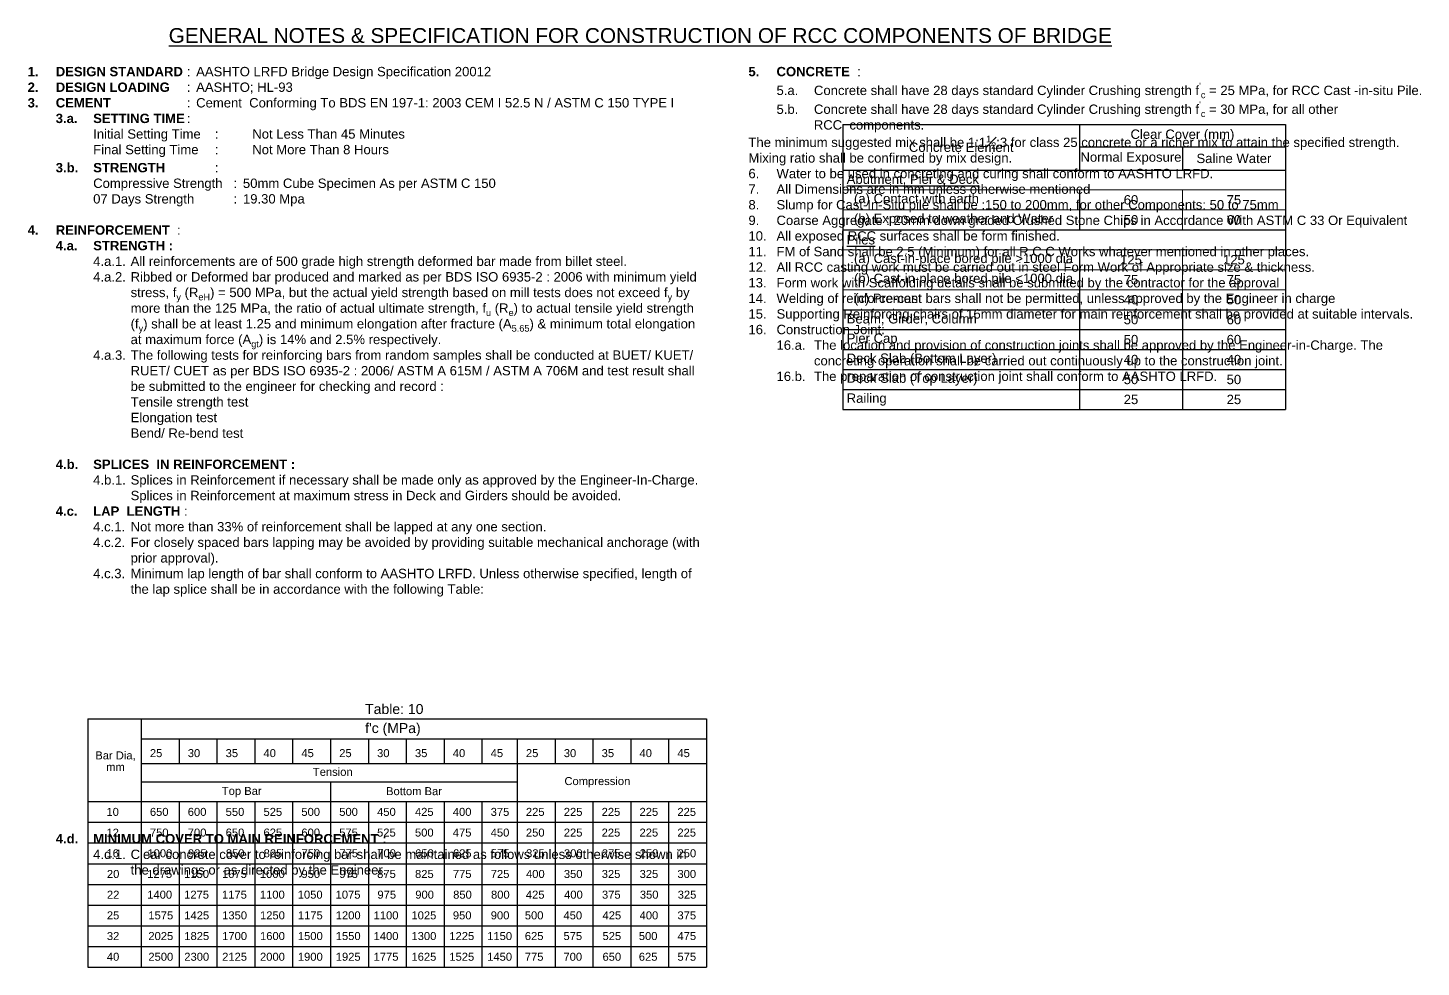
# Model space of a CAD drawing. Header units: millimetres. Extents: x 105 to 209081, y -582 to 17080.
# Drawn here: x 199703 to 209081, y 7517 to 13841 of the extents above; entities that cross this region are included whole.
import ezdxf

# ---------------------------------------------------------------- set-up
doc = ezdxf.new("R2010")
doc.units = ezdxf.units.MM
doc.layers.add('Border', color=7, linetype='Continuous', lineweight=40)
doc.layers.add('Text', color=7, linetype='Continuous')
doc.styles.add('AR', font='arial.ttf')
doc.styles.get("Standard").update_dxf_attribs({"font": 'arial.ttf'})

msp = doc.modelspace()

# ---------------------------------------------------------------- linework, layer by layer
at = {"layer": 'Border', "linetype": 'Continuous', "const_width": 3}
msp.add_lwpolyline([(206351.9, 12138), (206396.2, 12118.9)], dxfattribs=at)
at = {"layer": 'Text', "linetype": 'Continuous'}
for p, q in [((205189.3, 13190.6), (208167, 13190.6)), ((205189.3, 13190.6), (205189.3, 12883)), ((206781.4, 13190.6), (206781.4, 12883)), ((208167, 13190.6), (208167, 12883)), ((206781.4, 13040.5), (208167, 13040.5)), ((207474.2, 13040.5), (207474.2, 12883)), ((207474.2, 11943.5), (207474.2, 11540.3)), ((208167, 11943.5), (208167, 11271.5)), ((206781.4, 11809.1), (208167, 11809.1)), ((206781.4, 11674.7), (208167, 11674.7)), ((206781.4, 11540.3), (208167, 11540.3)), ((206781.4, 11405.9), (208167, 11405.9)), ((206781.4, 11271.5), (208167, 11271.5)), ((200106.8, 9187.9), (200106.8, 7517)), ((200106.8, 9187.9), (204270.9, 9187.9)), ((200465.6, 9187.9), (200465.6, 7517)), ((204270.9, 9187.9), (204270.9, 7517)), ((200465.6, 9054.6), (204270.9, 9054.6)), ((200465.6, 9054.6), (200465.6, 7517)), ((200720.5, 9054.6), (200720.5, 8887.9)), ((200975.3, 9054.6), (200975.3, 8887.9)), ((201230.2, 9054.6), (201230.2, 8887.9)), ((201485.1, 9054.6), (201485.1, 8887.9)), ((201739.9, 9054.6), (201739.9, 8887.9)), ((201994.8, 9054.6), (201994.8, 8887.9)), ((202249.7, 9054.6), (202249.7, 8887.9)), ((202504.5, 9054.6), (202504.5, 8887.9)), ((202759.4, 9054.6), (202759.4, 8887.9)), ((202996.6, 9054.6), (202996.6, 7517)), ((203251.4, 9054.6), (203251.4, 8887.9)), ((203506.3, 9054.6), (203506.3, 8887.9)), ((203761.1, 9054.6), (203761.1, 8887.9)), ((204016, 9054.6), (204016, 8887.9)), ((200465.6, 8887.9), (204270.9, 8887.9)), ((200465.6, 8765.3), (202996.6, 8765.3)), ((201739.9, 8765.3), (201739.9, 7517)), ((200106.8, 8631.7), (204270.9, 8631.7)), ((200720.5, 8631.7), (200720.5, 7517)), ((200975.3, 8631.7), (200975.3, 7517)), ((201230.2, 8631.7), (201230.2, 7517)), ((201485.1, 8631.7), (201485.1, 7517)), ((201994.8, 8631.7), (201994.8, 7517)), ((202249.7, 8631.7), (202249.7, 7517)), ((202504.5, 8631.7), (202504.5, 7517)), ((202759.4, 8631.7), (202759.4, 7517)), ((203251.4, 8631.7), (203251.4, 7517)), ((203506.3, 8631.7), (203506.3, 7517)), ((203761.1, 8631.7), (203761.1, 7517)), ((204016, 8631.7), (204016, 7517)), ((200106.8, 8492.3), (204270.9, 8492.3)), ((200106.8, 8353), (204270.9, 8353)), ((200106.8, 8213.6), (204270.9, 8213.6)), ((200106.8, 8074.3), (204270.9, 8074.3)), ((200106.8, 7935), (204270.9, 7935)), ((200106.8, 7795.6), (204270.9, 7795.6)), ((200106.8, 7656.3), (204270.9, 7656.3)), ((200106.8, 7517), (204270.9, 7517))]:
    msp.add_line(p, q, dxfattribs=at)
at = {"layer": 'Text'}
for p, q in [((205189.3, 12883), (208167, 12883)), ((205189.3, 12883), (205189.3, 11271.5)), ((208167, 12883), (208167, 11943.5)), ((206781.4, 12749.9), (206781.4, 12481.1)), ((205189.3, 12481.1), (208167, 12481.1)), ((206781.4, 12346.7), (206781.4, 11271.5)), ((205189.3, 11943.5), (208167, 11943.5)), ((205189.3, 11809.1), (206781.4, 11809.1)), ((205189.3, 11674.7), (206781.4, 11674.7)), ((205189.3, 11540.3), (206781.4, 11540.3)), ((207474.2, 11540.3), (207474.2, 11271.5)), ((205189.3, 11405.9), (206781.4, 11405.9)), ((205189.3, 11271.5), (206781.4, 11271.5))]:
    msp.add_line(p, q, dxfattribs=at)
at = {"layer": 'Text', "color": 8, "linetype": 'Continuous', "lineweight": 0}
for p, q in [((205189.3, 12749.9), (208167, 12749.9)), ((207474.2, 12749.9), (207474.2, 12481.1)), ((205189.3, 12615.5), (208167, 12615.5)), ((205189.3, 12346.7), (208167, 12346.7)), ((207474.2, 12346.7), (207474.2, 11943.5)), ((205189.3, 12212.3), (208167, 12212.3)), ((205189.3, 12077.9), (208167, 12077.9))]:
    msp.add_line(p, q, dxfattribs=at)

# ---------------------------------------------------------------- texts
at = {"layer": 'Text', "linetype": 'Continuous'}
for s, height, p in [('Table: 10', 67.33, (201973.3, 9221.1)), ("f'c (MPa)", 67.33, (201973.3, 9093)), ('25', 53.86, (200524.3, 8931)), ('30 ', 53.86, (200779.2, 8931)), ('35', 53.86, (201034.1, 8931)), ('40', 53.86, (201288.9, 8931)), ('45', 53.86, (201543.8, 8931)), ('25', 53.86, (201798.6, 8931)), ('30', 53.86, (202053.5, 8931)), ('35', 53.86, (202308.4, 8931)), ('40', 53.86, (202563.2, 8931)), ('45', 53.86, (202818.1, 8931)), ('25', 53.86, (203055.3, 8931)), ('30', 53.86, (203310.1, 8931)), ('35', 53.86, (203565, 8931)), ('40', 53.86, (203819.9, 8931)), ('45', 53.86, (204074.7, 8931)), ('10', 53.86, (200231.9, 8535.4)), ('650', 53.86, (200524.3, 8535.4)), ('600', 53.86, (200779.2, 8535.4)), ('550', 53.86, (201034.1, 8535.4)), ('525', 53.86, (201288.9, 8535.4)), ('500', 53.86, (201543.8, 8535.4)), ('500', 53.86, (201798.6, 8535.4)), ('450', 53.86, (202053.5, 8535.4)), ('425', 53.86, (202308.4, 8535.4)), ('400', 53.86, (202563.2, 8535.4)), ('375', 53.86, (202818.1, 8535.4)), ('225', 53.86, (203055.3, 8535.4)), ('225', 53.86, (203310.1, 8535.4)), ('225', 53.86, (203565, 8535.4)), ('225', 53.86, (203819.9, 8535.4)), ('225', 53.86, (204074.7, 8535.4)), ('12', 53.86, (200232.1, 8395.6)), ('750', 53.86, (200524.3, 8396.1)), ('700', 53.86, (200779.2, 8396.1)), ('650', 53.86, (201034.1, 8396.1)), ('625', 53.86, (201288.9, 8396.1)), ('600', 53.86, (201543.8, 8396.1)), ('575', 53.86, (201798.6, 8396.1)), ('525', 53.86, (202053.5, 8396.1)), ('500', 53.86, (202308.4, 8396.1)), ('475', 53.86, (202563.2, 8396.1)), ('450', 53.86, (202818.1, 8396.1)), ('250', 53.86, (203055.3, 8396.1)), ('225', 53.86, (203310.1, 8396.1)), ('225', 53.86, (203565, 8396.1)), ('225', 53.86, (203819.9, 8396.1)), ('225', 53.86, (204074.7, 8396.1)), ('16', 53.86, (200231.8, 8256.7)), ('1000', 53.86, (200507.6, 8256.7)), ('925', 53.86, (200780.3, 8256.7)), ('850', 53.86, (201035.2, 8256.7)), ('825', 53.86, (201290, 8256.7)), ('750', 53.86, (201544.9, 8256.7)), ('775', 53.86, (201799.7, 8256.7)), ('700', 53.86, (202054.6, 8256.7)), ('650', 53.86, (202309.5, 8256.7)), ('625', 53.86, (202564.3, 8256.7)), ('575', 53.86, (202819.2, 8256.7)), ('325', 53.86, (203056.4, 8256.7)), ('300', 53.86, (203311.2, 8256.7)), ('275', 53.86, (203566.1, 8256.7)), ('250', 53.86, (203821, 8256.7)), ('250', 53.86, (204075.8, 8256.7)), ('20', 53.86, (200234.9, 8117.4)), ('1275', 53.86, (200506.5, 8117.4)), ('1150', 53.86, (200754.8, 8117.4)), ('1075', 53.86, (201009.7, 8117.4)), ('1000', 53.86, (201264.6, 8117.4)), ('950', 53.86, (201544.3, 8117.4)), ('975', 53.86, (201799.1, 8117.4)), ('875', 53.86, (202054, 8117.4)), ('825', 53.86, (202308.9, 8117.4)), ('775', 53.86, (202563.7, 8117.4)), ('725', 53.86, (202818.6, 8117.4)), ('400', 53.86, (203055.8, 8117.4)), ('350', 53.86, (203310.6, 8117.4)), ('325', 53.86, (203565.5, 8117.4)), ('325', 53.86, (203820.4, 8117.4)), ('300', 53.86, (204075.2, 8117.4)), ('22', 53.86, (200235.1, 7977.6)), ('1400', 53.86, (200506.5, 7978.1)), ('1275', 53.86, (200754.8, 7978.1)), ('1175', 53.86, (201009.7, 7978.1)), ('1100', 53.86, (201264.6, 7978.1)), ('1050', 53.86, (201519.4, 7978.1)), ('1075', 53.86, (201774.3, 7978.1)), ('975', 53.86, (202055.7, 7978.1)), ('900', 53.86, (202310.5, 7978.1)), ('850', 53.86, (202565.4, 7978.1)), ('800', 53.86, (202820.3, 7978.1)), ('425', 53.86, (203054.9, 7978.1)), ('400', 53.86, (203312.3, 7978.1)), ('375', 53.86, (203567.2, 7978.1)), ('350', 53.86, (203822, 7978.1)), ('325', 53.86, (204076.9, 7978.1)), ('25', 53.86, (200234.6, 7838.7)), ('1575', 53.86, (200513.9, 7838.7)), ('1425', 53.86, (200755.8, 7838.7)), ('1350', 53.86, (201010.6, 7838.7)), ('1250', 53.86, (201265.5, 7838.7)), ('1175', 53.86, (201520.3, 7838.7)), ('1200', 53.86, (201775.2, 7838.7)), ('1100', 53.86, (202030.1, 7838.7)), ('1025', 53.86, (202284.9, 7838.7)), ('950', 53.86, (202563.7, 7838.7)), ('900', 53.86, (202818.6, 7838.7)), ('500', 53.86, (203047.8, 7838.7)), ('450', 53.86, (203308, 7838.7)), ('425', 53.86, (203570.8, 7838.7)), ('400', 53.86, (203820.4, 7838.7)), ('375', 53.86, (204075.2, 7838.7)), ('32', 53.86, (200234.6, 7699.4)), ('2025', 53.86, (200513.9, 7699.4)), ('1825', 53.86, (200755.8, 7699.4)), ('1700', 53.86, (201010.6, 7699.4)), ('1600', 53.86, (201265.5, 7699.4)), ('1500', 53.86, (201520.3, 7699.4)), ('1550', 53.86, (201775.2, 7699.4)), ('1400', 53.86, (202030.1, 7699.4)), ('1300', 53.86, (202284.9, 7699.4)), ('1225', 53.86, (202539.8, 7699.4)), ('1150', 53.86, (202794.6, 7699.4)), ('625', 53.86, (203047.8, 7699.4)), ('575', 53.86, (203308, 7699.4)), ('525', 53.86, (203570.8, 7699.4)), ('500', 53.86, (203815.1, 7699.4)), ('475', 53.86, (204075.2, 7699.4)), ('40', 53.86, (200234.6, 7560.1)), ('2500', 53.86, (200513.9, 7560)), ('2300', 53.86, (200755.8, 7560)), ('2125', 53.86, (201010.6, 7560)), ('2000', 53.86, (201265.5, 7560)), ('1900', 53.86, (201520.3, 7560)), ('1925', 53.86, (201775.2, 7560)), ('1775', 53.86, (202030.1, 7560)), ('1625', 53.86, (202284.9, 7560)), ('1525', 53.86, (202539.8, 7560)), ('1450', 53.86, (202794.6, 7560)), ('775', 53.86, (203047.8, 7560)), ('700', 53.86, (203308, 7560)), ('650', 53.86, (203570.8, 7560)), ('625', 53.86, (203815.1, 7560)), ('575', 53.86, (204075.2, 7560))]:
    msp.add_text(s, height=height, dxfattribs=at).set_placement(p)
at = {"layer": 'Text', "linetype": 'Continuous', "ltscale": 300, "insert": (200650.7, 13839.5), "char_height": 100, "width": 9888.273, "attachment_point": 1, "style": 'AR'}
msp.add_mtext('{\\LGENERAL NOTES & SPECIFICATION FOR CONSTRUCTION OF RCC COMPONENTS OF BRIDGE }', dxfattribs=at)
at = {"layer": 'Text', "linetype": 'Continuous', "ltscale": 300}
note = msp.add_mtext_static_columns([''] * 2, width=4532.477, gutter_width=319, height=6009.1, dxfattribs=dict(at, insert=(199701.5, 13578.1), char_height=63, attachment_point=1, style='AR'))
for column, words in zip([note] + note.columns.linked_columns, ['\\A1;\\pi-189,l189,t189,1071,1134;{\\fArial|b1|i0|c0|p34;1.^IDESIGN STANDARD\\fArial CYR|b0|i0|c204|p34;^I: ^IAASHTO LRFD Bridge Design Specification 200\\fArial CYR|b0|i0|c0|p34;12\\fArial CYR|b0|i0|c204|p34;\\P\\fArial|b1|i0|c0|p34;2.^IDESIGN LOADING\\fArial CYR|b0|i0|c204|p34;^I: ^IAASHTO; HL-93\\P\\fArial|b1|i0|c0|p34;3.^ICEMENT\\fArial CYR|b0|i0|c204|p34;^I: ^ICement  Conforming To BDS EN 197-1: 2003 CEM I 52.5 N / ASTM C 150 TYPE I\\P\\pi-252,l441,t441,1071;\\fArial|b1|i0|c0|p34;3.a.^ISETTING TIME\\fArial CYR|b0|i0|c204|p34;^I:\\P\\pi0,l0,t378,441,1260,1512;^I^IInitial Setting Time^I: ^INot Less Than 45 Minutes\\P^I^IFinal Setting Time^I: ^INot More Than 8 Hours\\P\\pt378,441,1071;\\H0.15873x;\\P\\pi-252,l441,t441,1071,1260;\\fArial|b1|i0|c0|p34;\\H6.3x;3.b.^ISTRENGTH\\fArial CYR|b0|i0|c204|p34;^I^I:\\P\\pi0,l0,t378,441,1386,1449;^I^ICompressive Strength^I:^I50mm Cube Specimen As per ASTM C 150\\P\\pt378,441,1134,1386,1449;^I^I07 Days Strength^I^I:^I19.30 Mpa\\P\\ptz;\\P\\pi-189,l189,t189,1071,1134;\\fArial|b1|i0|c0|p34;4.^IREINFORCEMENT  \\fArial CYR|b0|i0|c204|p34;:\\P\\pi-252,l441,t441,1071;\\fArial|b1|i0|c0|p34;4.a.^ISTRENGTH :\\P\\pl693,t693;\\fArial CYR|b0|i0|c204|p34;4.a.1.^IAll reinforcements are of \\fArial CYR|b0|i0|c0|p34;500\\fArial CYR|b0|i0|c204|p34; grade high strength deformed bar made from billet steel.\\P4.a.2.^IRibbed or Deformed bar produced and marked as per BDS ISO 6935-2 : 2006 with minimum yield stress, f\\H0.7x;\\S^ y;\\H1.4286x; (R\\H0.7x;\\S^ eH;\\H1.4286x;) = \\fArial CYR|b0|i0|c0|p34;500 \\fArial CYR|b0|i0|c204|p34;MPa, but the actual yield strength based on mill tests does not exceed f\\H0.7x;\\S^ y;\\H1.4286x; by more than the 125 MPa, the ratio of actual ultimate strength, f\\H0.7x;\\S^ u;\\H1.4286x; (R\\H0.7x;\\S^ e;\\H1.4286x;) to actual tensile yield strength (f\\H0.7x;\\S^ y;\\H1.4286x;) shall be at least 1.25 and minimum elongation after fracture (A\\H0.7x;\\S^ 5.65;\\H1.4286x;) & minimum total elongation at maximum force (A\\H0.7x;\\S^ gt;\\H1.4286x;) is 14% and 2.5% respectively.\\P4.a.3.^IThe following tests for reinforcing bars from random samples shall be conducted at BUET/ KUET/ RUET/ CUET as per BDS ISO 6935-2 : 2006/ ASTM A 615M / ASTM A\\fArial|b1|i0|c0|p34; \\fArial CYR|b0|i0|c204|p34;706M\\fArial|b1|i0|c0|p34; \\fArial CYR|b0|i0|c204|p34;and test result shall be submitted to the engineer for checking and record :\\P\\pi-378,l882,t693,819;^ITensile strength test\\P^IElongation test\\P^IBend/ Re-bend test\\P\\pl819,t819;\\P\\pi-252,l441,t441,1071;\\fArial|b1|i0|c0|p34;4.b.^ISPLICES  IN REINFORCEMENT :\\fArial CYR|b0|i0|c204|p34;\\P\\pl693,t693;4.b.1.^ISplices in Reinforcement if necessary shall be made only as approved by the Engineer-In-Charge. Splices in Reinforcement at maximum stress in Deck and Girders should be avoided.\\P\\pl441,t441,1071;\\fArial|b1|i0|c0|p34;4.c.^ILAP  LENGTH \\fArial CYR|b0|i0|c204|p34;:\\P\\pl693,t693;4.c.1.^INot more than 33% of reinforcement shall be lapped at any one section.\\P4.c.2.^IFor closely spaced bars lapping may be avoided by providing suitable mechanical anchorage (with prior approval).\\P4.c.3.^IMinimum lap length of bar shall conform to AASHTO LRFD. Unless otherwise specified, length of the lap splice shall be in accordance with the following Table:\\P\\pi0,l0,t378,441,1071,1134;\\P\\P\\P\\P\\P\\P\\P\\P\\P\\P\\P\\P\\P\\P\\P}', "\\A1;\\pi-252,l441,t441,1071;{\\fArial|b1|i0|c0|p34;4.d.^IMINIMUM COVER TO MAIN REINFORCEMENT :\\P\\pl693,t693;\\fArial CYR|b0|i0|c204|p34;4.d.1.^IClear concrete cover to reinforcing bar shall be maintained as follows unless otherwise shown in the drawings or as directed by the Engineer.  \\P\\pi-9.38007E+016,l2.03244E+017,t2.03244E+017;\\P\\P\\P\\P\\P\\P\\P\\P\\P\\P\\P\\P\\P\\P\\P\\P\\P\\P\\pi-189,l189,t189,1071,1134;\\fArial|b1|i0|c0|p34;5.^ICONCRETE  \\fArial CYR|b0|i0|c204|p34;:\\P\\pi-252,l441,t441,1071;5.a.^IConcrete shall have 28 days standard Cylinder Crushing strength f\\H0.7x;\\S'^ ;\\S^ c;\\H1.4286x; = 25 MPa, for RCC Cast -in-situ Pile.\\P\\H0.99998x;5.b.^IConcrete shall have 28 days standard Cylinder Crushing strength f\\H0.7x;\\S'^ ;\\S^ c;\\H1.4286x; = 30 MPa, for all other \\P\\pi0,l0,t5.95470E+009,6.94701E+009,1.68714E+010,1.78637E+010;                  RCC  components.\\P\\ptz;The minimum suggested mix shall be 1:1\\H0.7x;\\S1#2;\\H1.4286x;:3 for class 25 concrete \\H0.99992x;or a richer mix to attain the specified strength. Mixing ratio shall be confirmed by mix design.\\P\\pi-189,l189,t189,1071,1134;6.^IWater to be used in concreting and curing shall conform to AASHTO LRFD.\\P7.^IAll Dimensions are in mm unless otherwise mentioned\\P8.^ISlump for Cast-In-Situ pile shall be :150 to 200mm, for other Components: 50 to 75mm\\P9.^ICoarse Aggregate : 20mm down graded Crushed Stone Chips in Accordance With ASTM C 33 Or Equivalent \\P10.^IAll exposed RCC surfaces shall be form finished. \\P11.^IFM of Sand shall be 2.5 (Minimum) for all R.C.C Works whatever mentioned in other places.\\P12.^IAll RCC casting work must be carried out in steel Form Work of Appropriate size & thickness. \\P13.^IForm work with Scaffolding details shall be submitted by the contractor for the approval\\P14.^IWelding of reinforcement bars shall not be permitted, unless approved by the Engineer in charge\\P15.^ISupporting Reinforcing chairs of 16mm diameter for main reinforcement shall be provided at suitable intervals.\\P16.^IConstruction Joint:\\P\\pi-252,l441,t441,1071;16.a.^IThe location and provision of construction joints shall be approved by the Engineer-in-Charge. The concreting operation shall be carried out continuously up to the construction joint.\\P16.b.^IThe preparation of construction joint shall conform to AASHTO LRFD.                             }"]):
    column.text = words
at = {"layer": 'Text', "linetype": 'Continuous'}
for s, insert, char_height, width, attachment_point in [('Clear Cover (mm)', (207474.2, 13115.5), 63, 1384.531, 5), ('Concrete Element', (205985.3, 13036.8), 63, 1590.963, 5), ('Normal Exposure', (207127.8, 12961.7), 63, 691.726, 5), ('Saline Water', (207820.6, 12961.7), 63, 691.726, 5), (' {\\LAbutment, Pier & Deck}', (205189.9, 12816.4), 63, 1590.963, 4), ('   (a) Contact with earth', (205189.9, 12682.7), 63, 1590.963, 4), ('60', (207127.8, 12682.7), 63, 691.726, 5), ('75', (207820.6, 12682.7), 63, 691.726, 5), ('   (b) Exposed to weather and Water', (205189.9, 12548.3), 63, 1590.963, 4), ('50', (207127.8, 12548.3), 63, 691.726, 5), ('60', (207820.6, 12548.3), 63, 691.726, 5), (' {\\LPiles}', (205189.9, 12413.9), 63, 1590.963, 4), ('   (a) Cast-in-place bored pile >1000 dia', (205189.9, 12279.5), 63, 1590.963, 4), ('125', (207127.8, 12279.5), 63, 691.726, 5), ('125', (207820.6, 12279.5), 63, 691.726, 5), ('   (b) Cast-in-place bored pile <1000 dia', (205189.9, 12145.1), 63, 1590.963, 4), ('75', (207127.8, 12145.1), 63, 691.726, 5), ('75', (207820.6, 12145.1), 63, 691.726, 5), ('   (c) Pre-cast', (205189.9, 12010.7), 63, 1590.963, 4), ('40', (207127.8, 12010.7), 63, 691.726, 5), ('50', (207820.6, 12010.7), 63, 691.726, 5), (' Beam, Girder, Column', (205189.9, 11876.3), 63, 1590.963, 4), ('50', (207127.8, 11876.3), 63, 691.726, 5), ('60', (207820.6, 11876.3), 63, 691.726, 5), (' Pier Cap', (205189.9, 11741.9), 63, 1590.963, 4), ('50', (207127.8, 11741.9), 63, 691.726, 5), ('60', (207820.6, 11741.9), 63, 691.726, 5), (' Deck Slab (Bottom Layer)', (205189.9, 11607.5), 63, 1590.963, 4), ('40', (207127.8, 11607.5), 63, 691.726, 5), ('40', (207820.6, 11607.5), 63, 691.726, 5), (' Deck Slab (Top Layer)', (205189.9, 11473.1), 63, 1590.963, 4), ('50', (207127.8, 11473.1), 63, 691.726, 5), ('50', (207820.6, 11473.1), 63, 691.726, 5), (' Railing', (205189.9, 11338.7), 63, 1590.963, 4), ('25', (207127.8, 11338.7), 63, 691.726, 5), ('25', (207820.6, 11338.7), 63, 691.726, 5), ('Bar Dia,', (200292.5, 8937.7), 53.86, 989.479, 5), ('mm', (200292.5, 8864.5), 53.86, 989.479, 5), ('Tension', (201755.2, 8831.4), 53.86, 1268.829, 5), ('{\\C256;Top Bar}', (201142.4, 8695.3), 53.865, 1268.829, 5), ('Bottom Bar', (202302, 8701.4), 53.86, 1268.829, 5), ('Compression', (203536.1, 8761.6), 53.865, 1268.829, 5)]:
    msp.add_mtext(s, dxfattribs=dict(at, insert=insert, char_height=char_height, width=width, attachment_point=attachment_point))

doc.saveas('drawing.dxf')
